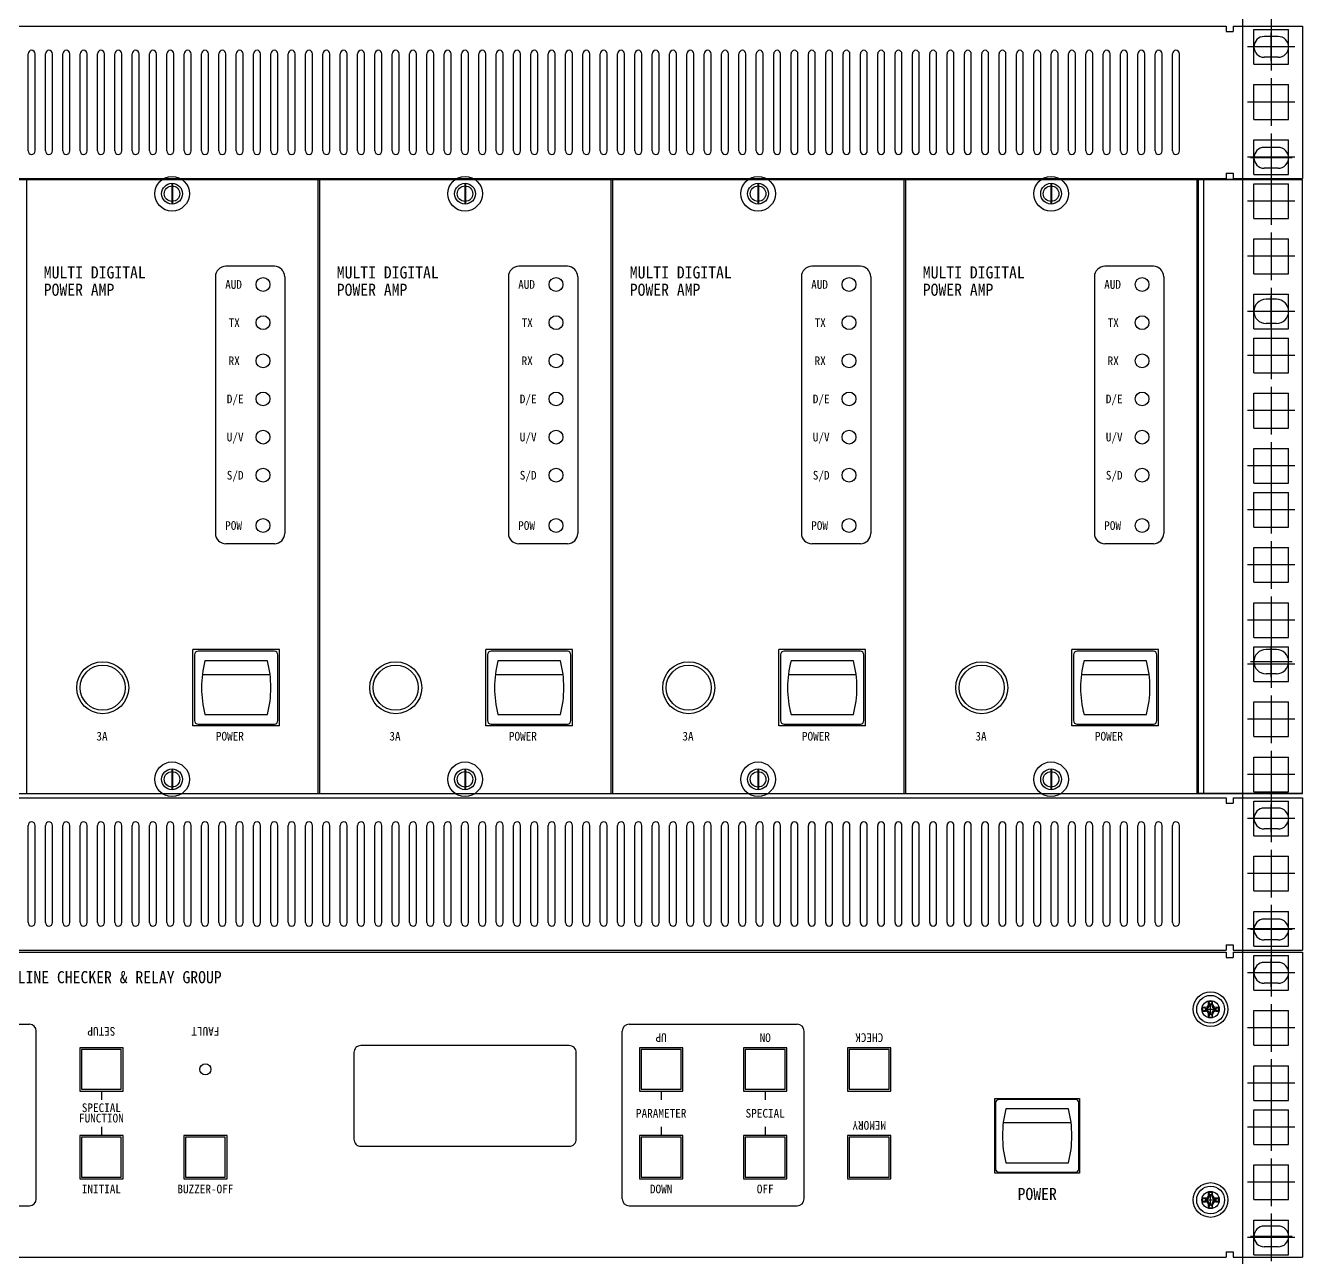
# Model space of a CAD drawing. Header units: millimetres. Extents: x 0 to 841, y 0 to 594.
# Drawn here: x 435.93 to 454.35, y 145.81 to 163.58 of the extents above; entities that cross this region are included whole.
import ezdxf
from ezdxf.enums import TextEntityAlignment as Align

# ---------------------------------------------------------------- set-up
doc = ezdxf.new("R2010")
doc.units = ezdxf.units.MM
doc.header["$LTSCALE"] = 10
doc.layers.add('LINE06', color=9, linetype='Continuous')
doc.styles.get("Standard").update_dxf_attribs({"font": 'GulimChe.ttf'})

# ---------------------------------------------------------------- blocks, each defined once
blk = doc.blocks.new('sw-05')
at = {"color": 7}
for p, q in [((-12, 9.5), (-12, -9.5)), ((11, 10.5), (-11, 10.5)), ((9, 7.75), (-9, 7.75)), ((12, -9.5), (12, 9.5)), ((9.77, 3.75), (-9.77, 3.75)), ((-11, -10.5), (11, -10.5)), ((-9, -7.75), (9, -7.75))]:
    blk.add_line(p, q, dxfattribs=at)
for centre, radius, start, end in [((-11, 9.5), 1, 90, 180), ((20.53, 0), 30.53, 165.2952, 194.7048), ((-20.53, 0), 30.53, 345.2952, 14.7048), ((11, 9.5), 1, 0, 90), ((-11, -9.5), 1, 180, 270), ((11, -9.5), 1, 270, 0)]:
    blk.add_arc(centre, radius, start, end, dxfattribs=at)

msp = doc.modelspace()

# ---------------------------------------------------------------- linework, layer by layer
at = {"color": 7, "lineweight": 30}
for p, q in [((439.522, 160.104), (438.822, 160.104)), ((443.747, 160.104), (443.047, 160.104)), ((447.972, 160.104), (447.272, 160.104)), ((452.197, 160.104), (451.497, 160.104)), ((439.672, 159.954), (439.672, 156.254)), ((443.897, 159.954), (443.897, 156.254)), ((448.122, 159.954), (448.122, 156.254)), ((452.347, 159.954), (452.347, 156.254)), ((439.522, 156.104), (438.822, 156.104)), ((443.747, 156.104), (443.047, 156.104)), ((447.972, 156.104), (447.272, 156.104)), ((452.197, 156.104), (451.497, 156.104))]:
    msp.add_line(p, q, dxfattribs=at)
at = {"color": 7}
for p, q in [((438.672, 159.954), (438.672, 156.254)), ((442.897, 159.954), (442.897, 156.254)), ((447.122, 159.954), (447.122, 156.254)), ((451.347, 159.954), (451.347, 156.254))]:
    msp.add_line(p, q, dxfattribs=at)
for centre, start, end in [((438.822, 159.954), 90, 180), ((443.047, 159.954), 90, 180), ((447.272, 159.954), 90, 180), ((451.497, 159.954), 90, 180), ((438.822, 156.254), 180, 270), ((443.047, 156.254), 180, 270), ((447.272, 156.254), 180, 270), ((451.497, 156.254), 180, 270)]:
    msp.add_arc(centre, 0.15, start, end, dxfattribs=at)
at = {"color": 7, "lineweight": 30}
for centre, start, end in [((439.522, 159.954), 0, 90), ((443.747, 159.954), 0, 90), ((447.972, 159.954), 0, 90), ((452.197, 159.954), 0, 90), ((439.522, 156.254), 270, 0), ((443.747, 156.254), 270, 0), ((447.972, 156.254), 270, 0), ((452.197, 156.254), 270, 0)]:
    msp.add_arc(centre, 0.15, start, end, dxfattribs=at)
at = {"layer": 'LINE06'}
for p, q in [((453.489, 130.211), (453.489, 223.661)), ((453.897, 164.246), (453.897, 163.561)), ((431.297, 163.568), (453.247, 163.568)), ((453.247, 163.568), (453.247, 163.488)), ((453.347, 163.568), (453.347, 163.488)), ((453.347, 163.568), (454.347, 163.568)), ((453.647, 163.018), (453.647, 163.518)), ((453.647, 163.518), (454.147, 163.518)), ((453.897, 163.611), (453.897, 162.926)), ((454.147, 163.018), (454.147, 163.518)), ((454.347, 163.568), (454.347, 161.368)), ((453.247, 163.488), (453.347, 163.488)), ((453.997, 163.418), (453.797, 163.418)), ((453.897, 163.068), (453.897, 163.468)), ((435.972, 161.768), (435.972, 163.168)), ((436.072, 161.768), (436.072, 163.168)), ((436.222, 161.768), (436.222, 163.168)), ((436.322, 161.768), (436.322, 163.168)), ((436.472, 161.768), (436.472, 163.168)), ((436.572, 161.768), (436.572, 163.168)), ((436.722, 161.768), (436.722, 163.168)), ((436.822, 161.768), (436.822, 163.168)), ((436.972, 161.768), (436.972, 163.168)), ((437.072, 161.768), (437.072, 163.168)), ((437.222, 161.768), (437.222, 163.168)), ((437.322, 161.768), (437.322, 163.168)), ((437.472, 161.768), (437.472, 163.168)), ((437.572, 161.768), (437.572, 163.168)), ((437.722, 161.768), (437.722, 163.168)), ((437.822, 161.768), (437.822, 163.168)), ((437.972, 161.768), (437.972, 163.168)), ((438.072, 161.768), (438.072, 163.168)), ((438.222, 161.768), (438.222, 163.168)), ((438.322, 161.768), (438.322, 163.168)), ((438.472, 161.768), (438.472, 163.168)), ((438.572, 161.768), (438.572, 163.168)), ((438.722, 161.768), (438.722, 163.168)), ((438.822, 161.768), (438.822, 163.168)), ((438.972, 161.768), (438.972, 163.168)), ((439.072, 161.768), (439.072, 163.168)), ((439.222, 161.768), (439.222, 163.168)), ((439.322, 161.768), (439.322, 163.168)), ((439.472, 161.768), (439.472, 163.168)), ((439.572, 161.768), (439.572, 163.168)), ((439.722, 161.768), (439.722, 163.168)), ((439.822, 161.768), (439.822, 163.168)), ((439.972, 161.768), (439.972, 163.168)), ((440.072, 161.768), (440.072, 163.168)), ((440.222, 161.768), (440.222, 163.168)), ((440.322, 161.768), (440.322, 163.168)), ((440.472, 161.768), (440.472, 163.168)), ((440.572, 161.768), (440.572, 163.168)), ((440.722, 161.768), (440.722, 163.168)), ((440.822, 161.768), (440.822, 163.168)), ((440.972, 161.768), (440.972, 163.168)), ((441.072, 161.768), (441.072, 163.168)), ((441.222, 161.768), (441.222, 163.168)), ((441.322, 161.768), (441.322, 163.168)), ((441.472, 161.768), (441.472, 163.168)), ((441.572, 161.768), (441.572, 163.168)), ((441.722, 161.768), (441.722, 163.168)), ((441.822, 161.768), (441.822, 163.168)), ((441.972, 161.768), (441.972, 163.168)), ((442.072, 161.768), (442.072, 163.168)), ((442.222, 161.768), (442.222, 163.168)), ((442.322, 161.768), (442.322, 163.168)), ((442.472, 161.768), (442.472, 163.168)), ((442.572, 161.768), (442.572, 163.168)), ((442.722, 161.768), (442.722, 163.168)), ((442.822, 161.768), (442.822, 163.168)), ((442.972, 161.768), (442.972, 163.168)), ((443.072, 161.768), (443.072, 163.168)), ((443.222, 161.768), (443.222, 163.168)), ((443.322, 161.768), (443.322, 163.168)), ((443.472, 161.768), (443.472, 163.168)), ((443.572, 161.768), (443.572, 163.168)), ((443.722, 161.768), (443.722, 163.168)), ((443.822, 161.768), (443.822, 163.168)), ((443.972, 161.768), (443.972, 163.168)), ((444.072, 161.768), (444.072, 163.168)), ((444.222, 161.768), (444.222, 163.168)), ((444.322, 161.768), (444.322, 163.168)), ((444.472, 161.768), (444.472, 163.168)), ((444.572, 161.768), (444.572, 163.168)), ((444.722, 161.768), (444.722, 163.168)), ((444.822, 161.768), (444.822, 163.168)), ((444.972, 161.768), (444.972, 163.168)), ((445.072, 161.768), (445.072, 163.168)), ((445.222, 161.768), (445.222, 163.168)), ((445.322, 161.768), (445.322, 163.168)), ((445.472, 161.768), (445.472, 163.168)), ((445.572, 161.768), (445.572, 163.168)), ((445.722, 161.768), (445.722, 163.168)), ((445.822, 161.768), (445.822, 163.168)), ((445.972, 161.768), (445.972, 163.168)), ((446.072, 161.768), (446.072, 163.168)), ((446.222, 161.768), (446.222, 163.168)), ((446.322, 161.768), (446.322, 163.168)), ((446.472, 161.768), (446.472, 163.168)), ((446.572, 161.768), (446.572, 163.168)), ((446.722, 161.768), (446.722, 163.168)), ((446.822, 161.768), (446.822, 163.168)), ((446.972, 161.768), (446.972, 163.168)), ((447.072, 161.768), (447.072, 163.168)), ((447.222, 161.768), (447.222, 163.168)), ((447.322, 161.768), (447.322, 163.168)), ((447.472, 161.768), (447.472, 163.168)), ((447.572, 161.768), (447.572, 163.168)), ((447.722, 161.768), (447.722, 163.168)), ((447.822, 161.768), (447.822, 163.168)), ((447.972, 161.768), (447.972, 163.168)), ((448.072, 161.768), (448.072, 163.168)), ((448.222, 161.768), (448.222, 163.168)), ((448.322, 161.768), (448.322, 163.168)), ((448.472, 161.768), (448.472, 163.168)), ((448.572, 161.768), (448.572, 163.168)), ((448.722, 161.768), (448.722, 163.168)), ((448.822, 161.768), (448.822, 163.168)), ((448.972, 161.768), (448.972, 163.168)), ((449.072, 161.768), (449.072, 163.168)), ((449.222, 161.768), (449.222, 163.168)), ((449.322, 161.768), (449.322, 163.168)), ((449.472, 161.768), (449.472, 163.168)), ((449.572, 161.768), (449.572, 163.168)), ((449.722, 161.768), (449.722, 163.168)), ((449.822, 161.768), (449.822, 163.168)), ((449.972, 161.768), (449.972, 163.168)), ((450.072, 161.768), (450.072, 163.168)), ((450.222, 161.768), (450.222, 163.168)), ((450.322, 161.768), (450.322, 163.168)), ((450.472, 161.768), (450.472, 163.168)), ((450.572, 161.768), (450.572, 163.168)), ((450.722, 161.768), (450.722, 163.168)), ((450.822, 161.768), (450.822, 163.168)), ((450.972, 161.768), (450.972, 163.168)), ((451.072, 161.768), (451.072, 163.168)), ((451.222, 161.768), (451.222, 163.168)), ((451.322, 161.768), (451.322, 163.168)), ((451.472, 161.768), (451.472, 163.168)), ((451.572, 161.768), (451.572, 163.168)), ((451.722, 161.768), (451.722, 163.168)), ((451.822, 161.768), (451.822, 163.168)), ((451.972, 161.768), (451.972, 163.168)), ((452.072, 161.768), (452.072, 163.168)), ((452.222, 161.768), (452.222, 163.168)), ((452.322, 161.768), (452.322, 163.168)), ((452.472, 161.768), (452.472, 163.168)), ((452.572, 161.768), (452.572, 163.168)), ((454.239, 163.268), (453.555, 163.268)), ((454.197, 163.268), (453.597, 163.268)), ((453.647, 163.018), (454.147, 163.018)), ((453.997, 163.118), (453.797, 163.118)), ((453.897, 162.816), (453.897, 162.131)), ((453.647, 162.223), (453.647, 162.723)), ((453.647, 162.723), (454.147, 162.723)), ((454.147, 162.223), (454.147, 162.723)), ((454.239, 162.473), (453.555, 162.473)), ((453.647, 162.223), (454.147, 162.223)), ((453.647, 161.428), (453.647, 161.928)), ((453.647, 161.928), (454.147, 161.928)), ((453.897, 162.021), (453.897, 161.336)), ((453.897, 161.868), (453.897, 161.468)), ((454.147, 161.428), (454.147, 161.928)), ((454.239, 161.678), (453.555, 161.678)), ((454.197, 161.668), (453.597, 161.668)), ((453.997, 161.818), (453.797, 161.818)), ((453.997, 161.518), (453.797, 161.518)), ((430.197, 161.354), (454.347, 161.354)), ((431.297, 161.368), (453.247, 161.368)), ((435.947, 161.354), (440.147, 161.354)), ((435.947, 161.354), (435.947, 152.504)), ((435.947, 161.354), (440.147, 161.354)), ((435.947, 161.354), (435.947, 152.504)), ((438.042, 161.301), (438.042, 161.001)), ((438.047, 161.354), (440.147, 161.354)), ((438.047, 161.354), (440.147, 161.354)), ((438.052, 161.301), (438.052, 161.001)), ((440.147, 161.354), (440.147, 152.504)), ((440.147, 161.354), (440.147, 152.504)), ((440.172, 161.354), (444.372, 161.354)), ((440.172, 161.354), (440.172, 152.504)), ((440.172, 161.354), (444.372, 161.354)), ((440.172, 161.354), (440.172, 152.504)), ((442.267, 161.301), (442.267, 161.001)), ((442.272, 161.354), (444.372, 161.354)), ((442.272, 161.354), (444.372, 161.354)), ((442.277, 161.301), (442.277, 161.001)), ((444.372, 161.354), (444.372, 152.504)), ((444.372, 161.354), (444.372, 152.504)), ((444.397, 161.354), (448.597, 161.354)), ((444.397, 161.354), (444.397, 152.504)), ((444.397, 161.354), (448.597, 161.354)), ((444.397, 161.354), (444.397, 152.504)), ((446.492, 161.301), (446.492, 161.001)), ((446.497, 161.354), (448.597, 161.354)), ((446.497, 161.354), (448.597, 161.354)), ((446.502, 161.301), (446.502, 161.001)), ((448.597, 161.354), (448.597, 152.504)), ((448.597, 161.354), (448.597, 152.504)), ((448.622, 161.354), (452.822, 161.354)), ((448.622, 161.354), (448.622, 152.504)), ((448.622, 161.354), (452.822, 161.354)), ((448.622, 161.354), (448.622, 152.504)), ((450.717, 161.301), (450.717, 161.001)), ((450.722, 161.354), (452.822, 161.354)), ((450.722, 161.354), (452.822, 161.354)), ((450.727, 161.301), (450.727, 161.001)), ((452.822, 161.354), (452.822, 152.504)), ((452.822, 161.354), (452.822, 152.504)), ((452.847, 152.504), (452.847, 161.354)), ((454.347, 161.354), (452.847, 161.354)), ((452.927, 152.504), (452.927, 161.354)), ((453.247, 161.448), (453.247, 161.368)), ((453.247, 161.448), (453.347, 161.448)), ((453.347, 161.448), (453.347, 161.368)), ((453.347, 161.368), (454.347, 161.368)), ((453.647, 161.428), (454.147, 161.428)), ((453.897, 161.386), (453.897, 160.701)), ((454.347, 152.504), (454.347, 161.354)), ((453.647, 160.793), (453.647, 161.293)), ((453.647, 161.293), (454.147, 161.293)), ((454.147, 160.793), (454.147, 161.293)), ((454.239, 161.043), (453.555, 161.043)), ((453.647, 160.793), (454.147, 160.793)), ((453.897, 160.591), (453.897, 159.906)), ((453.647, 159.998), (453.647, 160.498)), ((453.647, 160.498), (454.147, 160.498)), ((454.147, 159.998), (454.147, 160.498)), ((454.239, 160.248), (453.555, 160.248)), ((453.647, 159.998), (454.147, 159.998)), ((453.647, 159.203), (453.647, 159.703)), ((453.647, 159.703), (454.147, 159.703)), ((453.897, 159.796), (453.897, 159.111)), ((453.897, 159.229), (453.897, 159.679)), ((454.147, 159.203), (454.147, 159.703)), ((454.239, 159.453), (453.555, 159.453)), ((454.197, 159.454), (453.597, 159.454)), ((453.972, 159.629), (453.822, 159.629)), ((453.972, 159.279), (453.822, 159.279)), ((453.647, 159.203), (454.147, 159.203)), ((453.897, 159.161), (453.897, 158.476)), ((453.647, 158.568), (453.647, 159.068)), ((453.647, 159.068), (454.147, 159.068)), ((454.147, 158.568), (454.147, 159.068)), ((454.239, 158.818), (453.555, 158.818)), ((453.647, 158.568), (454.147, 158.568)), ((453.897, 158.366), (453.897, 157.681)), ((453.647, 157.773), (453.647, 158.273)), ((453.647, 158.273), (454.147, 158.273)), ((454.147, 157.773), (454.147, 158.273)), ((454.239, 158.023), (453.555, 158.023)), ((453.647, 157.773), (454.147, 157.773)), ((453.647, 156.978), (453.647, 157.478)), ((453.647, 157.478), (454.147, 157.478)), ((453.897, 157.571), (453.897, 156.886)), ((454.147, 156.978), (454.147, 157.478)), ((454.239, 157.228), (453.555, 157.228)), ((453.647, 156.978), (454.147, 156.978)), ((453.897, 156.936), (453.897, 156.251)), ((453.647, 156.343), (453.647, 156.843)), ((453.647, 156.843), (454.147, 156.843)), ((454.147, 156.343), (454.147, 156.843)), ((454.239, 156.593), (453.555, 156.593)), ((453.647, 156.343), (454.147, 156.343)), ((453.897, 156.141), (453.897, 155.456)), ((453.647, 155.548), (453.647, 156.048)), ((453.647, 156.048), (454.147, 156.048)), ((454.147, 155.548), (454.147, 156.048)), ((454.239, 155.798), (453.555, 155.798)), ((453.647, 155.548), (454.147, 155.548)), ((453.647, 154.753), (453.647, 155.253)), ((453.647, 155.253), (454.147, 155.253)), ((453.897, 155.346), (453.897, 154.661)), ((454.147, 154.753), (454.147, 155.253)), ((454.239, 155.003), (453.555, 155.003)), ((453.647, 154.753), (454.147, 154.753)), ((453.897, 154.711), (453.897, 154.026)), ((439.597, 154.579), (438.347, 154.579)), ((438.347, 153.479), (438.347, 154.579)), ((439.597, 154.579), (438.347, 154.579)), ((438.347, 153.479), (438.347, 154.579)), ((439.597, 154.579), (438.347, 154.579)), ((438.347, 153.479), (438.347, 154.579)), ((439.597, 154.579), (438.347, 154.579)), ((438.347, 153.479), (438.347, 154.579)), ((439.597, 153.479), (439.597, 154.579)), ((439.597, 153.479), (439.597, 154.579)), ((439.597, 153.479), (439.597, 154.579)), ((439.597, 153.479), (439.597, 154.579)), ((443.822, 154.579), (442.572, 154.579)), ((442.572, 153.479), (442.572, 154.579)), ((443.822, 154.579), (442.572, 154.579)), ((442.572, 153.479), (442.572, 154.579)), ((443.822, 154.579), (442.572, 154.579)), ((442.572, 153.479), (442.572, 154.579)), ((443.822, 154.579), (442.572, 154.579)), ((442.572, 153.479), (442.572, 154.579)), ((443.822, 153.479), (443.822, 154.579)), ((443.822, 153.479), (443.822, 154.579)), ((443.822, 153.479), (443.822, 154.579)), ((443.822, 153.479), (443.822, 154.579)), ((448.047, 154.579), (446.797, 154.579)), ((446.797, 153.479), (446.797, 154.579)), ((448.047, 154.579), (446.797, 154.579)), ((446.797, 153.479), (446.797, 154.579)), ((448.047, 154.579), (446.797, 154.579)), ((446.797, 153.479), (446.797, 154.579)), ((448.047, 154.579), (446.797, 154.579)), ((446.797, 153.479), (446.797, 154.579)), ((448.047, 153.479), (448.047, 154.579)), ((448.047, 153.479), (448.047, 154.579)), ((448.047, 153.479), (448.047, 154.579)), ((448.047, 153.479), (448.047, 154.579)), ((452.272, 154.579), (451.022, 154.579)), ((451.022, 153.479), (451.022, 154.579)), ((452.272, 154.579), (451.022, 154.579)), ((451.022, 153.479), (451.022, 154.579)), ((452.272, 154.579), (451.022, 154.579)), ((451.022, 153.479), (451.022, 154.579)), ((452.272, 154.579), (451.022, 154.579)), ((451.022, 153.479), (451.022, 154.579)), ((452.272, 153.479), (452.272, 154.579)), ((452.272, 153.479), (452.272, 154.579)), ((452.272, 153.479), (452.272, 154.579)), ((452.272, 153.479), (452.272, 154.579)), ((453.647, 154.118), (453.647, 154.618)), ((453.647, 154.618), (454.147, 154.618)), ((453.972, 154.579), (453.822, 154.579)), ((453.897, 154.179), (453.897, 154.629)), ((454.147, 154.118), (454.147, 154.618)), ((454.239, 154.368), (453.555, 154.368)), ((454.197, 154.404), (453.597, 154.404)), ((453.647, 154.118), (454.147, 154.118)), ((453.972, 154.229), (453.822, 154.229)), ((453.647, 153.323), (453.647, 153.823)), ((453.647, 153.823), (454.147, 153.823)), ((453.897, 153.916), (453.897, 153.231)), ((454.147, 153.323), (454.147, 153.823)), ((454.239, 153.573), (453.555, 153.573)), ((439.597, 153.479), (438.347, 153.479)), ((439.597, 153.479), (438.347, 153.479)), ((439.597, 153.479), (438.347, 153.479)), ((439.597, 153.479), (438.347, 153.479)), ((443.822, 153.479), (442.572, 153.479)), ((443.822, 153.479), (442.572, 153.479)), ((443.822, 153.479), (442.572, 153.479)), ((443.822, 153.479), (442.572, 153.479)), ((448.047, 153.479), (446.797, 153.479)), ((448.047, 153.479), (446.797, 153.479)), ((448.047, 153.479), (446.797, 153.479)), ((448.047, 153.479), (446.797, 153.479)), ((452.272, 153.479), (451.022, 153.479)), ((452.272, 153.479), (451.022, 153.479)), ((452.272, 153.479), (451.022, 153.479)), ((452.272, 153.479), (451.022, 153.479)), ((453.647, 153.323), (454.147, 153.323)), ((453.647, 152.528), (453.647, 153.028)), ((453.647, 153.028), (454.147, 153.028)), ((453.897, 153.121), (453.897, 152.436)), ((454.147, 152.528), (454.147, 153.028)), ((438.042, 152.858), (438.042, 152.558)), ((438.052, 152.858), (438.052, 152.558)), ((442.267, 152.858), (442.267, 152.558)), ((442.277, 152.858), (442.277, 152.558)), ((446.492, 152.858), (446.492, 152.558)), ((446.502, 152.858), (446.502, 152.558)), ((450.717, 152.858), (450.717, 152.558)), ((450.727, 152.858), (450.727, 152.558)), ((454.239, 152.778), (453.555, 152.778)), ((430.197, 152.504), (454.347, 152.504)), ((435.947, 152.504), (440.147, 152.504)), ((435.947, 152.504), (440.147, 152.504)), ((440.172, 152.504), (444.372, 152.504)), ((440.172, 152.504), (444.372, 152.504)), ((444.397, 152.504), (448.597, 152.504)), ((444.397, 152.504), (448.597, 152.504)), ((448.622, 152.504), (452.822, 152.504)), ((448.622, 152.504), (452.822, 152.504)), ((454.347, 152.504), (452.847, 152.504)), ((453.647, 152.528), (454.147, 152.528)), ((453.897, 152.486), (453.897, 151.801)), ((431.297, 152.443), (453.247, 152.443)), ((453.247, 152.443), (453.247, 152.363)), ((453.247, 152.363), (453.347, 152.363)), ((453.347, 152.443), (453.347, 152.363)), ((453.347, 152.443), (454.347, 152.443)), ((453.647, 151.893), (453.647, 152.393)), ((453.647, 152.393), (454.147, 152.393)), ((453.997, 152.293), (453.797, 152.293)), ((453.897, 151.943), (453.897, 152.343)), ((454.147, 151.893), (454.147, 152.393)), ((454.347, 152.443), (454.347, 150.243)), ((454.239, 152.143), (453.555, 152.143)), ((454.197, 152.143), (453.597, 152.143)), ((435.972, 150.643), (435.972, 152.043)), ((436.072, 150.643), (436.072, 152.043)), ((436.222, 150.643), (436.222, 152.043)), ((436.322, 150.643), (436.322, 152.043)), ((436.472, 150.643), (436.472, 152.043)), ((436.572, 150.643), (436.572, 152.043)), ((436.722, 150.643), (436.722, 152.043)), ((436.822, 150.643), (436.822, 152.043)), ((436.972, 150.643), (436.972, 152.043)), ((437.072, 150.643), (437.072, 152.043)), ((437.222, 150.643), (437.222, 152.043)), ((437.322, 150.643), (437.322, 152.043)), ((437.472, 150.643), (437.472, 152.043)), ((437.572, 150.643), (437.572, 152.043)), ((437.722, 150.643), (437.722, 152.043)), ((437.822, 150.643), (437.822, 152.043)), ((437.972, 150.643), (437.972, 152.043)), ((438.072, 150.643), (438.072, 152.043)), ((438.222, 150.643), (438.222, 152.043)), ((438.322, 150.643), (438.322, 152.043)), ((438.472, 150.643), (438.472, 152.043)), ((438.572, 150.643), (438.572, 152.043)), ((438.722, 150.643), (438.722, 152.043)), ((438.822, 150.643), (438.822, 152.043)), ((438.972, 150.643), (438.972, 152.043)), ((439.072, 150.643), (439.072, 152.043)), ((439.222, 150.643), (439.222, 152.043)), ((439.322, 150.643), (439.322, 152.043)), ((439.472, 150.643), (439.472, 152.043)), ((439.572, 150.643), (439.572, 152.043)), ((439.722, 150.643), (439.722, 152.043)), ((439.822, 150.643), (439.822, 152.043)), ((439.972, 150.643), (439.972, 152.043)), ((440.072, 150.643), (440.072, 152.043)), ((440.222, 150.643), (440.222, 152.043)), ((440.322, 150.643), (440.322, 152.043)), ((440.472, 150.643), (440.472, 152.043)), ((440.572, 150.643), (440.572, 152.043)), ((440.722, 150.643), (440.722, 152.043)), ((440.822, 150.643), (440.822, 152.043)), ((440.972, 150.643), (440.972, 152.043)), ((441.072, 150.643), (441.072, 152.043)), ((441.222, 150.643), (441.222, 152.043)), ((441.322, 150.643), (441.322, 152.043)), ((441.472, 150.643), (441.472, 152.043)), ((441.572, 150.643), (441.572, 152.043)), ((441.722, 150.643), (441.722, 152.043)), ((441.822, 150.643), (441.822, 152.043)), ((441.972, 150.643), (441.972, 152.043)), ((442.072, 150.643), (442.072, 152.043)), ((442.222, 150.643), (442.222, 152.043)), ((442.322, 150.643), (442.322, 152.043)), ((442.472, 150.643), (442.472, 152.043)), ((442.572, 150.643), (442.572, 152.043)), ((442.722, 150.643), (442.722, 152.043)), ((442.822, 150.643), (442.822, 152.043)), ((442.972, 150.643), (442.972, 152.043)), ((443.072, 150.643), (443.072, 152.043)), ((443.222, 150.643), (443.222, 152.043)), ((443.322, 150.643), (443.322, 152.043)), ((443.472, 150.643), (443.472, 152.043)), ((443.572, 150.643), (443.572, 152.043)), ((443.722, 150.643), (443.722, 152.043)), ((443.822, 150.643), (443.822, 152.043)), ((443.972, 150.643), (443.972, 152.043)), ((444.072, 150.643), (444.072, 152.043)), ((444.222, 150.643), (444.222, 152.043)), ((444.322, 150.643), (444.322, 152.043)), ((444.472, 150.643), (444.472, 152.043)), ((444.572, 150.643), (444.572, 152.043)), ((444.722, 150.643), (444.722, 152.043)), ((444.822, 150.643), (444.822, 152.043)), ((444.972, 150.643), (444.972, 152.043)), ((445.072, 150.643), (445.072, 152.043)), ((445.222, 150.643), (445.222, 152.043)), ((445.322, 150.643), (445.322, 152.043)), ((445.472, 150.643), (445.472, 152.043)), ((445.572, 150.643), (445.572, 152.043)), ((445.722, 150.643), (445.722, 152.043)), ((445.822, 150.643), (445.822, 152.043)), ((445.972, 150.643), (445.972, 152.043)), ((446.072, 150.643), (446.072, 152.043)), ((446.222, 150.643), (446.222, 152.043)), ((446.322, 150.643), (446.322, 152.043)), ((446.472, 150.643), (446.472, 152.043)), ((446.572, 150.643), (446.572, 152.043)), ((446.722, 150.643), (446.722, 152.043)), ((446.822, 150.643), (446.822, 152.043)), ((446.972, 150.643), (446.972, 152.043)), ((447.072, 150.643), (447.072, 152.043)), ((447.222, 150.643), (447.222, 152.043)), ((447.322, 150.643), (447.322, 152.043)), ((447.472, 150.643), (447.472, 152.043)), ((447.572, 150.643), (447.572, 152.043)), ((447.722, 150.643), (447.722, 152.043)), ((447.822, 150.643), (447.822, 152.043)), ((447.972, 150.643), (447.972, 152.043)), ((448.072, 150.643), (448.072, 152.043)), ((448.222, 150.643), (448.222, 152.043)), ((448.322, 150.643), (448.322, 152.043)), ((448.472, 150.643), (448.472, 152.043)), ((448.572, 150.643), (448.572, 152.043)), ((448.722, 150.643), (448.722, 152.043)), ((448.822, 150.643), (448.822, 152.043)), ((448.972, 150.643), (448.972, 152.043)), ((449.072, 150.643), (449.072, 152.043)), ((449.222, 150.643), (449.222, 152.043)), ((449.322, 150.643), (449.322, 152.043)), ((449.472, 150.643), (449.472, 152.043)), ((449.572, 150.643), (449.572, 152.043)), ((449.722, 150.643), (449.722, 152.043)), ((449.822, 150.643), (449.822, 152.043)), ((449.972, 150.643), (449.972, 152.043)), ((450.072, 150.643), (450.072, 152.043)), ((450.222, 150.643), (450.222, 152.043)), ((450.322, 150.643), (450.322, 152.043)), ((450.472, 150.643), (450.472, 152.043)), ((450.572, 150.643), (450.572, 152.043)), ((450.722, 150.643), (450.722, 152.043)), ((450.822, 150.643), (450.822, 152.043)), ((450.972, 150.643), (450.972, 152.043)), ((451.072, 150.643), (451.072, 152.043)), ((451.222, 150.643), (451.222, 152.043)), ((451.322, 150.643), (451.322, 152.043)), ((451.472, 150.643), (451.472, 152.043)), ((451.572, 150.643), (451.572, 152.043)), ((451.722, 150.643), (451.722, 152.043)), ((451.822, 150.643), (451.822, 152.043)), ((451.972, 150.643), (451.972, 152.043)), ((452.072, 150.643), (452.072, 152.043)), ((452.222, 150.643), (452.222, 152.043)), ((452.322, 150.643), (452.322, 152.043)), ((452.472, 150.643), (452.472, 152.043)), ((452.572, 150.643), (452.572, 152.043)), ((453.997, 151.993), (453.797, 151.993)), ((453.647, 151.893), (454.147, 151.893)), ((453.647, 151.098), (453.647, 151.598)), ((453.647, 151.598), (454.147, 151.598)), ((453.897, 151.691), (453.897, 151.006)), ((454.147, 151.098), (454.147, 151.598)), ((454.239, 151.348), (453.555, 151.348)), ((453.647, 151.098), (454.147, 151.098)), ((453.647, 150.303), (453.647, 150.803)), ((453.647, 150.803), (454.147, 150.803)), ((453.897, 150.896), (453.897, 150.211)), ((454.147, 150.303), (454.147, 150.803)), ((453.997, 150.693), (453.797, 150.693)), ((453.897, 150.743), (453.897, 150.343)), ((454.239, 150.553), (453.555, 150.553)), ((454.197, 150.543), (453.597, 150.543)), ((453.247, 150.323), (453.247, 150.243)), ((453.247, 150.323), (453.347, 150.323)), ((453.347, 150.323), (453.347, 150.243)), ((453.647, 150.303), (454.147, 150.303)), ((453.997, 150.393), (453.797, 150.393)), ((453.897, 150.261), (453.897, 149.576)), ((431.297, 150.243), (453.247, 150.243)), ((431.297, 150.218), (453.247, 150.218)), ((453.247, 150.218), (453.247, 150.138)), ((453.247, 150.138), (453.347, 150.138)), ((453.347, 150.243), (454.347, 150.243)), ((453.347, 150.218), (453.347, 150.138)), ((453.347, 150.218), (454.347, 150.218)), ((453.647, 149.668), (453.647, 150.168)), ((453.647, 150.168), (454.147, 150.168)), ((453.997, 150.068), (453.797, 150.068)), ((453.897, 149.718), (453.897, 150.118)), ((454.147, 149.668), (454.147, 150.168)), ((454.347, 150.218), (454.347, 145.818)), ((454.239, 149.918), (453.555, 149.918)), ((454.197, 149.918), (453.597, 149.918)), ((453.997, 149.768), (453.797, 149.768)), ((453.647, 149.668), (454.147, 149.668)), ((452.908, 149.422), (452.948, 149.422)), ((452.908, 149.365), (452.908, 149.422)), ((452.948, 149.405), (452.908, 149.422)), ((452.948, 149.382), (452.908, 149.365)), ((452.908, 149.365), (452.948, 149.365)), ((452.948, 149.405), (452.948, 149.382)), ((452.948, 149.393), (453.096, 149.393)), ((452.993, 149.508), (453.05, 149.508)), ((452.993, 149.468), (452.993, 149.508)), ((453.01, 149.468), (452.993, 149.508)), ((453.033, 149.468), (453.01, 149.468)), ((453.022, 149.319), (453.022, 149.468)), ((453.033, 149.468), (453.05, 149.508)), ((453.05, 149.468), (453.05, 149.508)), ((453.096, 149.422), (453.136, 149.422)), ((453.096, 149.405), (453.136, 149.422)), ((453.096, 149.405), (453.096, 149.382)), ((453.096, 149.382), (453.136, 149.365)), ((453.096, 149.365), (453.136, 149.365)), ((453.136, 149.365), (453.136, 149.422)), ((453.647, 148.873), (453.647, 149.373)), ((453.647, 149.373), (454.147, 149.373)), ((453.897, 149.466), (453.897, 148.781)), ((454.147, 148.873), (454.147, 149.373)), ((435.215, 149.177), (435.99, 149.177)), ((444.637, 149.177), (447.062, 149.177)), ((452.993, 149.279), (452.993, 149.319)), ((453.01, 149.319), (452.993, 149.279)), ((452.993, 149.279), (453.05, 149.279)), ((453.033, 149.319), (453.01, 149.319)), ((453.033, 149.319), (453.05, 149.279)), ((453.05, 149.279), (453.05, 149.319)), ((436.09, 146.66), (436.09, 149.077)), ((444.537, 146.66), (444.537, 149.077)), ((447.162, 146.66), (447.162, 149.077)), ((454.239, 149.123), (453.555, 149.123)), ((453.647, 148.873), (454.147, 148.873)), ((453.897, 148.671), (453.897, 147.986)), ((453.647, 148.078), (453.647, 148.578)), ((453.647, 148.578), (454.147, 148.578)), ((454.147, 148.078), (454.147, 148.578)), ((454.239, 148.328), (453.555, 148.328)), ((437.028, 148.214), (437.028, 148.088)), ((445.1, 148.214), (445.1, 148.088)), ((446.6, 148.214), (446.6, 148.088)), ((449.922, 148.043), (449.922, 147.093)), ((451.072, 148.093), (449.972, 148.093)), ((451.122, 147.093), (451.122, 148.043)), ((453.647, 148.078), (454.147, 148.078)), ((450.972, 147.956), (450.072, 147.956)), ((453.647, 147.443), (453.647, 147.943)), ((453.647, 147.943), (454.147, 147.943)), ((453.897, 148.036), (453.897, 147.351)), ((454.147, 147.443), (454.147, 147.943)), ((437.028, 147.699), (437.028, 147.573)), ((445.1, 147.699), (445.1, 147.573)), ((446.6, 147.699), (446.6, 147.573)), ((451.01, 147.756), (450.033, 147.756)), ((454.239, 147.693), (453.555, 147.693)), ((453.647, 147.443), (454.147, 147.443)), ((450.072, 147.181), (450.972, 147.181)), ((453.647, 146.648), (453.647, 147.148)), ((453.647, 147.148), (454.147, 147.148)), ((453.897, 147.241), (453.897, 146.556)), ((454.147, 146.648), (454.147, 147.148)), ((449.972, 147.043), (451.072, 147.043)), ((452.993, 146.758), (453.05, 146.758)), ((452.993, 146.718), (452.993, 146.758)), ((453.01, 146.718), (452.993, 146.758)), ((453.033, 146.718), (453.05, 146.758)), ((453.05, 146.718), (453.05, 146.758)), ((454.239, 146.898), (453.555, 146.898)), ((452.908, 146.672), (452.948, 146.672)), ((452.908, 146.615), (452.908, 146.672)), ((452.948, 146.655), (452.908, 146.672)), ((452.948, 146.632), (452.908, 146.615)), ((452.908, 146.615), (452.948, 146.615)), ((452.948, 146.655), (452.948, 146.632)), ((452.948, 146.643), (453.096, 146.643)), ((452.993, 146.529), (452.993, 146.569)), ((453.01, 146.569), (452.993, 146.529)), ((453.033, 146.718), (453.01, 146.718)), ((453.033, 146.569), (453.01, 146.569)), ((453.022, 146.569), (453.022, 146.718)), ((453.033, 146.569), (453.05, 146.529)), ((453.05, 146.529), (453.05, 146.569)), ((453.096, 146.672), (453.136, 146.672)), ((453.096, 146.655), (453.136, 146.672)), ((453.096, 146.655), (453.096, 146.632)), ((453.096, 146.632), (453.136, 146.615)), ((453.096, 146.615), (453.136, 146.615)), ((453.136, 146.615), (453.136, 146.672)), ((453.647, 146.648), (454.147, 146.648)), ((433.565, 146.56), (435.99, 146.56)), ((444.637, 146.56), (447.062, 146.56)), ((452.993, 146.529), (453.05, 146.529)), ((453.897, 146.446), (453.897, 145.761)), ((453.647, 145.853), (453.647, 146.353)), ((453.647, 146.353), (454.147, 146.353)), ((453.997, 146.268), (453.797, 146.268)), ((453.897, 146.318), (453.897, 145.918)), ((454.147, 145.853), (454.147, 146.353)), ((454.239, 146.103), (453.555, 146.103)), ((454.197, 146.118), (453.597, 146.118)), ((453.247, 145.898), (453.247, 145.818)), ((453.247, 145.898), (453.347, 145.898)), ((453.347, 145.898), (453.347, 145.818)), ((453.647, 145.853), (454.147, 145.853)), ((453.997, 145.968), (453.797, 145.968)), ((431.297, 145.818), (453.247, 145.818)), ((453.347, 145.818), (454.347, 145.818))]:
    msp.add_line(p, q, dxfattribs=at)
for points in [[(436.715, 148.214), (437.34, 148.214), (437.34, 148.839), (436.715, 148.839)], [(436.715, 148.214), (437.34, 148.214), (437.34, 148.839), (436.715, 148.839)], [(436.74, 148.239), (437.315, 148.239), (437.315, 148.814), (436.74, 148.814)], [(444.787, 148.214), (445.412, 148.214), (445.412, 148.839), (444.787, 148.839)], [(444.787, 148.214), (445.412, 148.214), (445.412, 148.839), (444.787, 148.839)], [(444.787, 148.214), (445.412, 148.214), (445.412, 148.839), (444.787, 148.839)], [(444.787, 148.214), (445.412, 148.214), (445.412, 148.839), (444.787, 148.839)], [(444.812, 148.239), (445.387, 148.239), (445.387, 148.814), (444.812, 148.814)], [(444.812, 148.239), (445.387, 148.239), (445.387, 148.814), (444.812, 148.814)], [(446.287, 148.214), (446.912, 148.214), (446.912, 148.839), (446.287, 148.839)], [(446.287, 148.214), (446.912, 148.214), (446.912, 148.839), (446.287, 148.839)], [(446.287, 148.214), (446.912, 148.214), (446.912, 148.839), (446.287, 148.839)], [(446.287, 148.214), (446.912, 148.214), (446.912, 148.839), (446.287, 148.839)], [(446.312, 148.239), (446.887, 148.239), (446.887, 148.814), (446.312, 148.814)], [(446.312, 148.239), (446.887, 148.239), (446.887, 148.814), (446.312, 148.814)], [(447.787, 148.214), (448.412, 148.214), (448.412, 148.839), (447.787, 148.839)], [(447.787, 148.214), (448.412, 148.214), (448.412, 148.839), (447.787, 148.839)], [(447.812, 148.239), (448.387, 148.239), (448.387, 148.814), (447.812, 148.814)], [(449.909, 147.031), (449.909, 148.106), (451.134, 148.106), (451.134, 147.031)], [(449.909, 147.031), (449.909, 148.106), (451.134, 148.106), (451.134, 147.031)], [(436.715, 146.948), (437.34, 146.948), (437.34, 147.573), (436.715, 147.573)], [(436.715, 146.948), (437.34, 146.948), (437.34, 147.573), (436.715, 147.573)], [(436.74, 146.973), (437.315, 146.973), (437.315, 147.548), (436.74, 147.548)], [(438.215, 146.948), (438.84, 146.948), (438.84, 147.573), (438.215, 147.573)], [(438.215, 146.948), (438.84, 146.948), (438.84, 147.573), (438.215, 147.573)], [(438.24, 146.973), (438.815, 146.973), (438.815, 147.548), (438.24, 147.548)], [(444.787, 146.948), (445.412, 146.948), (445.412, 147.573), (444.787, 147.573)], [(444.787, 146.948), (445.412, 146.948), (445.412, 147.573), (444.787, 147.573)], [(444.787, 146.948), (445.412, 146.948), (445.412, 147.573), (444.787, 147.573)], [(444.787, 146.948), (445.412, 146.948), (445.412, 147.573), (444.787, 147.573)], [(444.812, 146.973), (445.387, 146.973), (445.387, 147.548), (444.812, 147.548)], [(444.812, 146.973), (445.387, 146.973), (445.387, 147.548), (444.812, 147.548)], [(446.287, 146.948), (446.912, 146.948), (446.912, 147.573), (446.287, 147.573)], [(446.287, 146.948), (446.912, 146.948), (446.912, 147.573), (446.287, 147.573)], [(446.287, 146.948), (446.912, 146.948), (446.912, 147.573), (446.287, 147.573)], [(446.287, 146.948), (446.912, 146.948), (446.912, 147.573), (446.287, 147.573)], [(446.312, 146.973), (446.887, 146.973), (446.887, 147.548), (446.312, 147.548)], [(446.312, 146.973), (446.887, 146.973), (446.887, 147.548), (446.312, 147.548)], [(447.787, 146.948), (448.412, 146.948), (448.412, 147.573), (447.787, 147.573)], [(447.787, 146.948), (448.412, 146.948), (448.412, 147.573), (447.787, 147.573)], [(447.812, 146.973), (448.387, 146.973), (448.387, 147.548), (447.812, 147.548)]]:
    msp.add_lwpolyline(points, close=True, dxfattribs=at)
msp.add_lwpolyline([(440.769, 147.418), (443.775, 147.418, 0.414214), (443.875, 147.518), (443.875, 148.769, 0.414214), (443.775, 148.869), (440.769, 148.869, 0.414214), (440.669, 148.769), (440.669, 147.518, 0.414214)], format="xyb", close=True, dxfattribs=at)
for centre, radius in [((438.047, 161.151), 0.25), ((438.047, 161.151), 0.15), ((442.272, 161.151), 0.25), ((442.272, 161.151), 0.15), ((446.497, 161.151), 0.25), ((446.497, 161.151), 0.15), ((450.722, 161.151), 0.25), ((450.722, 161.151), 0.15), ((438.047, 161.151), 0.112), ((438.047, 161.151), 0.112), ((442.272, 161.151), 0.112), ((442.272, 161.151), 0.112), ((446.497, 161.151), 0.112), ((446.497, 161.151), 0.112), ((450.722, 161.151), 0.112), ((450.722, 161.151), 0.112), ((439.359, 159.842), 0.1), ((439.359, 159.842), 0.1), ((443.584, 159.842), 0.1), ((443.584, 159.842), 0.1), ((447.809, 159.842), 0.1), ((447.809, 159.842), 0.1), ((452.034, 159.842), 0.1), ((452.034, 159.842), 0.1), ((439.359, 159.292), 0.1), ((439.359, 159.292), 0.1), ((439.359, 159.292), 0.1), ((439.359, 159.292), 0.1), ((443.584, 159.292), 0.1), ((443.584, 159.292), 0.1), ((443.584, 159.292), 0.1), ((443.584, 159.292), 0.1), ((447.809, 159.292), 0.1), ((447.809, 159.292), 0.1), ((447.809, 159.292), 0.1), ((447.809, 159.292), 0.1), ((452.034, 159.292), 0.1), ((452.034, 159.292), 0.1), ((452.034, 159.292), 0.1), ((452.034, 159.292), 0.1), ((439.359, 158.742), 0.1), ((439.359, 158.742), 0.1), ((439.359, 158.742), 0.1), ((439.359, 158.742), 0.1), ((443.584, 158.742), 0.1), ((443.584, 158.742), 0.1), ((443.584, 158.742), 0.1), ((443.584, 158.742), 0.1), ((447.809, 158.742), 0.1), ((447.809, 158.742), 0.1), ((447.809, 158.742), 0.1), ((447.809, 158.742), 0.1), ((452.034, 158.742), 0.1), ((452.034, 158.742), 0.1), ((452.034, 158.742), 0.1), ((452.034, 158.742), 0.1), ((439.359, 158.192), 0.1), ((439.359, 158.192), 0.1), ((439.359, 158.192), 0.1), ((439.359, 158.192), 0.1), ((443.584, 158.192), 0.1), ((443.584, 158.192), 0.1), ((443.584, 158.192), 0.1), ((443.584, 158.192), 0.1), ((447.809, 158.192), 0.1), ((447.809, 158.192), 0.1), ((447.809, 158.192), 0.1), ((447.809, 158.192), 0.1), ((452.034, 158.192), 0.1), ((452.034, 158.192), 0.1), ((452.034, 158.192), 0.1), ((452.034, 158.192), 0.1), ((439.359, 157.642), 0.1), ((439.359, 157.642), 0.1), ((439.359, 157.642), 0.1), ((439.359, 157.642), 0.1), ((443.584, 157.642), 0.1), ((443.584, 157.642), 0.1), ((443.584, 157.642), 0.1), ((443.584, 157.642), 0.1), ((447.809, 157.642), 0.1), ((447.809, 157.642), 0.1), ((447.809, 157.642), 0.1), ((447.809, 157.642), 0.1), ((452.034, 157.642), 0.1), ((452.034, 157.642), 0.1), ((452.034, 157.642), 0.1), ((452.034, 157.642), 0.1), ((439.359, 157.092), 0.1), ((439.359, 157.092), 0.1), ((439.359, 157.092), 0.1), ((439.359, 157.092), 0.1), ((443.584, 157.092), 0.1), ((443.584, 157.092), 0.1), ((443.584, 157.092), 0.1), ((443.584, 157.092), 0.1), ((447.809, 157.092), 0.1), ((447.809, 157.092), 0.1), ((447.809, 157.092), 0.1), ((447.809, 157.092), 0.1), ((452.034, 157.092), 0.1), ((452.034, 157.092), 0.1), ((452.034, 157.092), 0.1), ((452.034, 157.092), 0.1), ((439.359, 156.367), 0.1), ((439.359, 156.367), 0.1), ((439.359, 156.367), 0.1), ((439.359, 156.367), 0.1), ((443.584, 156.367), 0.1), ((443.584, 156.367), 0.1), ((443.584, 156.367), 0.1), ((443.584, 156.367), 0.1), ((447.809, 156.367), 0.1), ((447.809, 156.367), 0.1), ((447.809, 156.367), 0.1), ((447.809, 156.367), 0.1), ((452.034, 156.367), 0.1), ((452.034, 156.367), 0.1), ((452.034, 156.367), 0.1), ((452.034, 156.367), 0.1), ((437.047, 154.029), 0.375), ((437.047, 154.029, -0.1), 0.325), ((441.272, 154.029), 0.375), ((441.272, 154.029, -0.1), 0.325), ((445.497, 154.029), 0.375), ((445.497, 154.029, -0.1), 0.325), ((449.722, 154.029), 0.375), ((449.722, 154.029, -0.1), 0.325), ((438.047, 152.708), 0.25), ((438.047, 152.708), 0.15), ((442.272, 152.708), 0.25), ((442.272, 152.708), 0.15), ((446.497, 152.708), 0.25), ((446.497, 152.708), 0.15), ((450.722, 152.708), 0.25), ((450.722, 152.708), 0.15), ((438.047, 152.708), 0.112), ((438.047, 152.708), 0.112), ((442.272, 152.708), 0.112), ((442.272, 152.708), 0.112), ((446.497, 152.708), 0.112), ((446.497, 152.708), 0.112), ((450.722, 152.708), 0.112), ((450.722, 152.708), 0.112), ((453.022, 149.393), 0.25), ((453.022, 149.393), 0.2), ((453.022, 149.393), 0.125), ((438.528, 148.526), 0.0802), ((453.022, 146.643), 0.25), ((453.022, 146.643), 0.2), ((453.022, 146.643), 0.125)]:
    msp.add_circle(centre, radius, dxfattribs=at)
for centre, radius, start, end in [((453.797, 163.268), 0.15, 90, 270), ((453.997, 163.268), 0.15, 270, 90), ((436.022, 163.168), 0.05, 0, 180), ((436.272, 163.168), 0.05, 0, 180), ((436.522, 163.168), 0.05, 0, 180), ((436.772, 163.168), 0.05, 0, 180), ((437.022, 163.168), 0.05, 0, 180), ((437.272, 163.168), 0.05, 0, 180), ((437.522, 163.168), 0.05, 0, 180), ((437.772, 163.168), 0.05, 0, 180), ((438.022, 163.168), 0.05, 0, 180), ((438.272, 163.168), 0.05, 0, 180), ((438.522, 163.168), 0.05, 0, 180), ((438.772, 163.168), 0.05, 0, 180), ((439.022, 163.168), 0.05, 0, 180), ((439.272, 163.168), 0.05, 0, 180), ((439.522, 163.168), 0.05, 0, 180), ((439.772, 163.168), 0.05, 0, 180), ((440.022, 163.168), 0.05, 0, 180), ((440.272, 163.168), 0.05, 0, 180), ((440.522, 163.168), 0.05, 0, 180), ((440.772, 163.168), 0.05, 0, 180), ((441.022, 163.168), 0.05, 0, 180), ((441.272, 163.168), 0.05, 0, 180), ((441.522, 163.168), 0.05, 0, 180), ((441.772, 163.168), 0.05, 0, 180), ((442.022, 163.168), 0.05, 0, 180), ((442.272, 163.168), 0.05, 0, 180), ((442.522, 163.168), 0.05, 0, 180), ((442.772, 163.168), 0.05, 0, 180), ((443.022, 163.168), 0.05, 0, 180), ((443.272, 163.168), 0.05, 0, 180), ((443.522, 163.168), 0.05, 0, 180), ((443.772, 163.168), 0.05, 0, 180), ((444.022, 163.168), 0.05, 0, 180), ((444.272, 163.168), 0.05, 0, 180), ((444.522, 163.168), 0.05, 0, 180), ((444.772, 163.168), 0.05, 0, 180), ((445.022, 163.168), 0.05, 0, 180), ((445.272, 163.168), 0.05, 0, 180), ((445.522, 163.168), 0.05, 0, 180), ((445.772, 163.168), 0.05, 0, 180), ((446.022, 163.168), 0.05, 0, 180), ((446.272, 163.168), 0.05, 0, 180), ((446.522, 163.168), 0.05, 0, 180), ((446.772, 163.168), 0.05, 0, 180), ((447.022, 163.168), 0.05, 0, 180), ((447.272, 163.168), 0.05, 0, 180), ((447.522, 163.168), 0.05, 0, 180), ((447.772, 163.168), 0.05, 0, 180), ((448.022, 163.168), 0.05, 0, 180), ((448.272, 163.168), 0.05, 0, 180), ((448.522, 163.168), 0.05, 0, 180), ((448.772, 163.168), 0.05, 0, 180), ((449.022, 163.168), 0.05, 0, 180), ((449.272, 163.168), 0.05, 0, 180), ((449.522, 163.168), 0.05, 0, 180), ((449.772, 163.168), 0.05, 0, 180), ((450.022, 163.168), 0.05, 0, 180), ((450.272, 163.168), 0.05, 0, 180), ((450.522, 163.168), 0.05, 0, 180), ((450.772, 163.168), 0.05, 0, 180), ((451.022, 163.168), 0.05, 0, 180), ((451.272, 163.168), 0.05, 0, 180), ((451.522, 163.168), 0.05, 0, 180), ((451.772, 163.168), 0.05, 0, 180), ((452.022, 163.168), 0.05, 0, 180), ((452.272, 163.168), 0.05, 0, 180), ((452.522, 163.168), 0.05, 0, 180), ((436.022, 161.768), 0.05, 180, 0), ((436.272, 161.768), 0.05, 180, 0), ((436.522, 161.768), 0.05, 180, 0), ((436.772, 161.768), 0.05, 180, 0), ((437.022, 161.768), 0.05, 180, 0), ((437.272, 161.768), 0.05, 180, 0), ((437.522, 161.768), 0.05, 180, 0), ((437.772, 161.768), 0.05, 180, 0), ((438.022, 161.768), 0.05, 180, 0), ((438.272, 161.768), 0.05, 180, 0), ((438.522, 161.768), 0.05, 180, 0), ((438.772, 161.768), 0.05, 180, 0), ((439.022, 161.768), 0.05, 180, 0), ((439.272, 161.768), 0.05, 180, 0), ((439.522, 161.768), 0.05, 180, 0), ((439.772, 161.768), 0.05, 180, 0), ((440.022, 161.768), 0.05, 180, 0), ((440.272, 161.768), 0.05, 180, 0), ((440.522, 161.768), 0.05, 180, 0), ((440.772, 161.768), 0.05, 180, 0), ((441.022, 161.768), 0.05, 180, 0), ((441.272, 161.768), 0.05, 180, 0), ((441.522, 161.768), 0.05, 180, 0), ((441.772, 161.768), 0.05, 180, 0), ((442.022, 161.768), 0.05, 180, 0), ((442.272, 161.768), 0.05, 180, 0), ((442.522, 161.768), 0.05, 180, 0), ((442.772, 161.768), 0.05, 180, 0), ((443.022, 161.768), 0.05, 180, 0), ((443.272, 161.768), 0.05, 180, 0), ((443.522, 161.768), 0.05, 180, 0), ((443.772, 161.768), 0.05, 180, 0), ((444.022, 161.768), 0.05, 180, 0), ((444.272, 161.768), 0.05, 180, 0), ((444.522, 161.768), 0.05, 180, 0), ((444.772, 161.768), 0.05, 180, 0), ((445.022, 161.768), 0.05, 180, 0), ((445.272, 161.768), 0.05, 180, 0), ((445.522, 161.768), 0.05, 180, 0), ((445.772, 161.768), 0.05, 180, 0), ((446.022, 161.768), 0.05, 180, 0), ((446.272, 161.768), 0.05, 180, 0), ((446.522, 161.768), 0.05, 180, 0), ((446.772, 161.768), 0.05, 180, 0), ((447.022, 161.768), 0.05, 180, 0), ((447.272, 161.768), 0.05, 180, 0), ((447.522, 161.768), 0.05, 180, 0), ((447.772, 161.768), 0.05, 180, 0), ((448.022, 161.768), 0.05, 180, 0), ((448.272, 161.768), 0.05, 180, 0), ((448.522, 161.768), 0.05, 180, 0), ((448.772, 161.768), 0.05, 180, 0), ((449.022, 161.768), 0.05, 180, 0), ((449.272, 161.768), 0.05, 180, 0), ((449.522, 161.768), 0.05, 180, 0), ((449.772, 161.768), 0.05, 180, 0), ((450.022, 161.768), 0.05, 180, 0), ((450.272, 161.768), 0.05, 180, 0), ((450.522, 161.768), 0.05, 180, 0), ((450.772, 161.768), 0.05, 180, 0), ((451.022, 161.768), 0.05, 180, 0), ((451.272, 161.768), 0.05, 180, 0), ((451.522, 161.768), 0.05, 180, 0), ((451.772, 161.768), 0.05, 180, 0), ((452.022, 161.768), 0.05, 180, 0), ((452.272, 161.768), 0.05, 180, 0), ((452.522, 161.768), 0.05, 180, 0), ((453.797, 161.668), 0.15, 90, 270), ((453.997, 161.668), 0.15, 270, 90), ((453.822, 159.454), 0.175, 90, 270), ((453.972, 159.454), 0.175, 270, 90), ((453.822, 154.404), 0.175, 90, 270), ((453.972, 154.404), 0.175, 270, 90), ((453.797, 152.143), 0.15, 90, 270), ((453.997, 152.143), 0.15, 270, 90), ((436.022, 152.043), 0.05, 0, 180), ((436.272, 152.043), 0.05, 0, 180), ((436.522, 152.043), 0.05, 0, 180), ((436.772, 152.043), 0.05, 0, 180), ((437.022, 152.043), 0.05, 0, 180), ((437.272, 152.043), 0.05, 0, 180), ((437.522, 152.043), 0.05, 0, 180), ((437.772, 152.043), 0.05, 0, 180), ((438.022, 152.043), 0.05, 0, 180), ((438.272, 152.043), 0.05, 0, 180), ((438.522, 152.043), 0.05, 0, 180), ((438.772, 152.043), 0.05, 0, 180), ((439.022, 152.043), 0.05, 0, 180), ((439.272, 152.043), 0.05, 0, 180), ((439.522, 152.043), 0.05, 0, 180), ((439.772, 152.043), 0.05, 0, 180), ((440.022, 152.043), 0.05, 0, 180), ((440.272, 152.043), 0.05, 0, 180), ((440.522, 152.043), 0.05, 0, 180), ((440.772, 152.043), 0.05, 0, 180), ((441.022, 152.043), 0.05, 0, 180), ((441.272, 152.043), 0.05, 0, 180), ((441.522, 152.043), 0.05, 0, 180), ((441.772, 152.043), 0.05, 0, 180), ((442.022, 152.043), 0.05, 0, 180), ((442.272, 152.043), 0.05, 0, 180), ((442.522, 152.043), 0.05, 0, 180), ((442.772, 152.043), 0.05, 0, 180), ((443.022, 152.043), 0.05, 0, 180), ((443.272, 152.043), 0.05, 0, 180), ((443.522, 152.043), 0.05, 0, 180), ((443.772, 152.043), 0.05, 0, 180), ((444.022, 152.043), 0.05, 0, 180), ((444.272, 152.043), 0.05, 0, 180), ((444.522, 152.043), 0.05, 0, 180), ((444.772, 152.043), 0.05, 0, 180), ((445.022, 152.043), 0.05, 0, 180), ((445.272, 152.043), 0.05, 0, 180), ((445.522, 152.043), 0.05, 0, 180), ((445.772, 152.043), 0.05, 0, 180), ((446.022, 152.043), 0.05, 0, 180), ((446.272, 152.043), 0.05, 0, 180), ((446.522, 152.043), 0.05, 0, 180), ((446.772, 152.043), 0.05, 0, 180), ((447.022, 152.043), 0.05, 0, 180), ((447.272, 152.043), 0.05, 0, 180), ((447.522, 152.043), 0.05, 0, 180), ((447.772, 152.043), 0.05, 0, 180), ((448.022, 152.043), 0.05, 0, 180), ((448.272, 152.043), 0.05, 0, 180), ((448.522, 152.043), 0.05, 0, 180), ((448.772, 152.043), 0.05, 0, 180), ((449.022, 152.043), 0.05, 0, 180), ((449.272, 152.043), 0.05, 0, 180), ((449.522, 152.043), 0.05, 0, 180), ((449.772, 152.043), 0.05, 0, 180), ((450.022, 152.043), 0.05, 0, 180), ((450.272, 152.043), 0.05, 0, 180), ((450.522, 152.043), 0.05, 0, 180), ((450.772, 152.043), 0.05, 0, 180), ((451.022, 152.043), 0.05, 0, 180), ((451.272, 152.043), 0.05, 0, 180), ((451.522, 152.043), 0.05, 0, 180), ((451.772, 152.043), 0.05, 0, 180), ((452.022, 152.043), 0.05, 0, 180), ((452.272, 152.043), 0.05, 0, 180), ((452.522, 152.043), 0.05, 0, 180), ((436.022, 150.643), 0.05, 180, 0), ((436.272, 150.643), 0.05, 180, 0), ((436.522, 150.643), 0.05, 180, 0), ((436.772, 150.643), 0.05, 180, 0), ((437.022, 150.643), 0.05, 180, 0), ((437.272, 150.643), 0.05, 180, 0), ((437.522, 150.643), 0.05, 180, 0), ((437.772, 150.643), 0.05, 180, 0), ((438.022, 150.643), 0.05, 180, 0), ((438.272, 150.643), 0.05, 180, 0), ((438.522, 150.643), 0.05, 180, 0), ((438.772, 150.643), 0.05, 180, 0), ((439.022, 150.643), 0.05, 180, 0), ((439.272, 150.643), 0.05, 180, 0), ((439.522, 150.643), 0.05, 180, 0), ((439.772, 150.643), 0.05, 180, 0), ((440.022, 150.643), 0.05, 180, 0), ((440.272, 150.643), 0.05, 180, 0), ((440.522, 150.643), 0.05, 180, 0), ((440.772, 150.643), 0.05, 180, 0), ((441.022, 150.643), 0.05, 180, 0), ((441.272, 150.643), 0.05, 180, 0), ((441.522, 150.643), 0.05, 180, 0), ((441.772, 150.643), 0.05, 180, 0), ((442.022, 150.643), 0.05, 180, 0), ((442.272, 150.643), 0.05, 180, 0), ((442.522, 150.643), 0.05, 180, 0), ((442.772, 150.643), 0.05, 180, 0), ((443.022, 150.643), 0.05, 180, 0), ((443.272, 150.643), 0.05, 180, 0), ((443.522, 150.643), 0.05, 180, 0), ((443.772, 150.643), 0.05, 180, 0), ((444.022, 150.643), 0.05, 180, 0), ((444.272, 150.643), 0.05, 180, 0), ((444.522, 150.643), 0.05, 180, 0), ((444.772, 150.643), 0.05, 180, 0), ((445.022, 150.643), 0.05, 180, 0), ((445.272, 150.643), 0.05, 180, 0), ((445.522, 150.643), 0.05, 180, 0), ((445.772, 150.643), 0.05, 180, 0), ((446.022, 150.643), 0.05, 180, 0), ((446.272, 150.643), 0.05, 180, 0), ((446.522, 150.643), 0.05, 180, 0), ((446.772, 150.643), 0.05, 180, 0), ((447.022, 150.643), 0.05, 180, 0), ((447.272, 150.643), 0.05, 180, 0), ((447.522, 150.643), 0.05, 180, 0), ((447.772, 150.643), 0.05, 180, 0), ((448.022, 150.643), 0.05, 180, 0), ((448.272, 150.643), 0.05, 180, 0), ((448.522, 150.643), 0.05, 180, 0), ((448.772, 150.643), 0.05, 180, 0), ((449.022, 150.643), 0.05, 180, 0), ((449.272, 150.643), 0.05, 180, 0), ((449.522, 150.643), 0.05, 180, 0), ((449.772, 150.643), 0.05, 180, 0), ((450.022, 150.643), 0.05, 180, 0), ((450.272, 150.643), 0.05, 180, 0), ((450.522, 150.643), 0.05, 180, 0), ((450.772, 150.643), 0.05, 180, 0), ((451.022, 150.643), 0.05, 180, 0), ((451.272, 150.643), 0.05, 180, 0), ((451.522, 150.643), 0.05, 180, 0), ((451.772, 150.643), 0.05, 180, 0), ((452.022, 150.643), 0.05, 180, 0), ((452.272, 150.643), 0.05, 180, 0), ((452.522, 150.643), 0.05, 180, 0), ((453.797, 150.543), 0.15, 90, 270), ((453.997, 150.543), 0.15, 270, 90), ((453.797, 149.918), 0.15, 90, 270), ((453.997, 149.918), 0.15, 270, 90), ((452.948, 149.468), 0.0457, 270, 0), ((452.948, 149.468), 0.0629, 270, 0), ((452.948, 149.319), 0.0629, 0, 90), ((452.948, 149.319), 0.0457, 0, 90), ((453.096, 149.468), 0.0629, 180, 270), ((453.096, 149.319), 0.0629, 90, 180), ((453.096, 149.468), 0.0457, 180, 270), ((453.096, 149.319), 0.0457, 90, 180), ((435.99, 149.077), 0.1, 0, 90), ((444.637, 149.077), 0.1, 90, 180), ((447.062, 149.077), 0.1, 0, 90), ((449.972, 148.043), 0.05, 90, 180), ((451.072, 148.043), 0.05, 0, 90), ((451.548, 147.568), 1.527, 165.2952, 194.7048), ((449.495, 147.568), 1.527, 345.2952, 14.7048), ((449.972, 147.093), 0.05, 180, 270), ((451.072, 147.093), 0.05, 270, 0), ((435.99, 146.66), 0.1, 270, 0), ((444.637, 146.66), 0.1, 180, 270), ((447.062, 146.66), 0.1, 270, 0), ((452.948, 146.718), 0.0457, 270, 0), ((452.948, 146.718), 0.0629, 270, 0), ((452.948, 146.569), 0.0629, 0, 90), ((452.948, 146.569), 0.0457, 0, 90), ((453.096, 146.718), 0.0629, 180, 270), ((453.096, 146.569), 0.0629, 90, 180), ((453.096, 146.718), 0.0457, 180, 270), ((453.096, 146.569), 0.0457, 90, 180), ((453.797, 146.118), 0.15, 90, 270), ((453.997, 146.118), 0.15, 270, 90)]:
    msp.add_arc(centre, radius, start, end, dxfattribs=at)

# ---------------------------------------------------------------- block references
at = {"layer": 'LINE06', "xscale": 0.04999999999995453, "yscale": 0.04999999999995453, "zscale": 0.04999999999995453}
for p in [(438.972, 154.029), (443.197, 154.029), (447.422, 154.029), (451.647, 154.029)]:
    msp.add_blockref('sw-05', p, dxfattribs=at)

# ---------------------------------------------------------------- texts
at = {"color": 7}
for s, p in [('AUD', (438.813, 159.842, 0.05)), ('AUD', (443.038, 159.842, 0.05)), ('AUD', (447.263, 159.842, 0.05)), ('AUD', (451.488, 159.842, 0.05)), ('TX', (438.862, 159.292, 0.05)), ('TX', (443.087, 159.292, 0.05)), ('TX', (447.312, 159.292, 0.05)), ('TX', (451.537, 159.292, 0.05)), ('RX', (438.862, 158.742, 0.05)), ('RX', (443.087, 158.742, 0.05)), ('RX', (447.312, 158.742, 0.05)), ('RX', (451.537, 158.742, 0.05)), ('D/E', (438.836, 158.192, 0.05)), ('D/E', (443.061, 158.192, 0.05)), ('D/E', (447.286, 158.192, 0.05)), ('D/E', (451.511, 158.192, 0.05)), ('U/V', (438.836, 157.642, 0.05)), ('U/V', (443.061, 157.642, 0.05)), ('U/V', (447.286, 157.642, 0.05)), ('U/V', (451.511, 157.642, 0.05)), ('S/D', (438.836, 157.092, 0.05)), ('S/D', (443.061, 157.092, 0.05)), ('S/D', (447.286, 157.092, 0.05)), ('S/D', (451.511, 157.092, 0.05)), ('POW', (438.813, 156.367, 0.05)), ('POW', (443.038, 156.367, 0.05)), ('POW', (447.263, 156.367, 0.05)), ('POW', (451.488, 156.367, 0.05)), ('3A', (436.956, 153.33, 0.05)), ('POWER', (438.679, 153.329, 0.05)), ('3A', (441.181, 153.33, 0.05)), ('POWER', (442.904, 153.329, 0.05)), ('3A', (445.406, 153.33, 0.05)), ('POWER', (447.129, 153.329, 0.05)), ('3A', (449.631, 153.33, 0.05)), ('POWER', (451.354, 153.329, 0.05))]:
    msp.add_text(s, height=0.125, dxfattribs=at).set_placement(p, align=Align.MIDDLE_LEFT)
at = {"layer": 'LINE06'}
for s, p in [('MULTI DIGITAL', (436.197, 159.929)), ('MULTI DIGITAL', (440.422, 159.929)), ('MULTI DIGITAL', (444.647, 159.929)), ('MULTI DIGITAL', (448.872, 159.929)), ('POWER AMP', (436.197, 159.679)), ('POWER AMP', (440.422, 159.679)), ('POWER AMP', (444.647, 159.679)), ('POWER AMP', (448.872, 159.679)), ('SPEAKER LINE CHECKER & RELAY GROUP', (434.917, 149.768))]:
    msp.add_text(s, height=0.175, dxfattribs=at).set_placement(p)
for s, p in [('3A', (436.956, 153.33, 0.05)), ('POWER', (438.679, 153.329, 0.05)), ('3A', (441.181, 153.33, 0.05)), ('POWER', (442.904, 153.329, 0.05)), ('3A', (445.406, 153.33, 0.05)), ('POWER', (447.129, 153.329, 0.05)), ('3A', (449.631, 153.33, 0.05)), ('POWER', (451.354, 153.329, 0.05))]:
    msp.add_text(s, height=0.125, dxfattribs=at).set_placement(p, align=Align.MIDDLE_LEFT)
for s, p in [('SETUP', (437.028, 149.074)), ('FAULT', (438.528, 149.074)), ('UP', (445.1, 148.984)), ('ON', (446.6, 148.984)), ('CHECK', (448.1, 148.984)), ('MEMORY', (448.1, 147.718))]:
    msp.add_text(s, height=0.125, rotation=180, dxfattribs=at).set_placement(p, align=Align.MIDDLE_CENTER)
for s, height, p in [('SPECIAL', 0.125, (437.028, 147.973)), ('FUNCTION', 0.125, (437.028, 147.823)), ('PARAMETER', 0.125, (445.1, 147.893)), ('SPECIAL', 0.125, (446.6, 147.893)), ('INITIAL', 0.125, (437.028, 146.802)), ('BUZZER-OFF', 0.125, (438.528, 146.802)), ('DOWN', 0.125, (445.1, 146.802)), ('OFF', 0.125, (446.6, 146.802)), ('POWER', 0.175, (450.522, 146.73))]:
    msp.add_text(s, height=height, dxfattribs=at).set_placement(p, align=Align.MIDDLE_CENTER)

doc.saveas('drawing.dxf')
